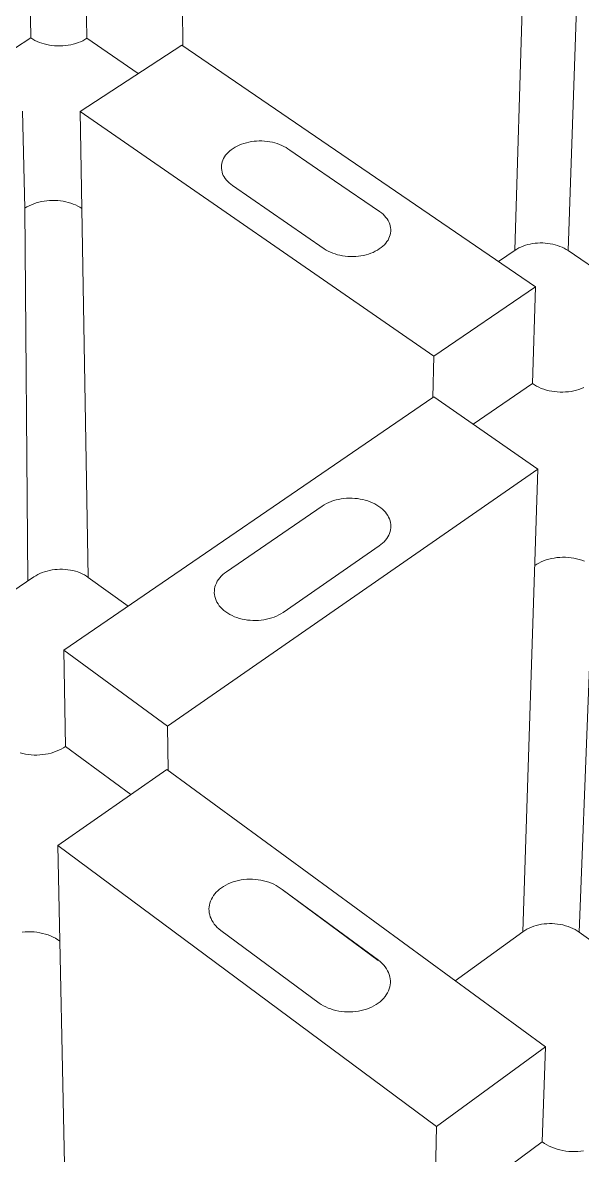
# Model space of a CAD drawing. Header units: millimetres. Extents: x 438 to 4638, y 478 to 3448.
# Drawn here: x 2856.5 to 2891.9, y 2344.1 to 2415.8 of the extents above; entities that cross this region are included whole.
import ezdxf

# ---------------------------------------------------------------- set-up
doc = ezdxf.new("R2010")
doc.units = ezdxf.units.MM

msp = doc.modelspace()

# ---------------------------------------------------------------- linework, layer by layer
at = {"lineweight": 5}
for p, q in [((2892.053, 2430.996), (2891.018, 2401.385)), ((2888.351, 2424.858), (2887.657, 2401.407)), ((2856.826, 2424.129), (2857.037, 2414.85)), ((2860.473, 2420.981), (2860.576, 2414.827)), ((2866.629, 2416.789), (2866.645, 2414.341)), ((2857.037, 2414.85), (2853.306, 2412.442)), ((2857.159, 2414.771), (2857.037, 2414.85)), ((2857.289, 2414.699), (2857.159, 2414.771)), ((2857.426, 2414.632), (2857.289, 2414.699)), ((2857.57, 2414.572), (2857.426, 2414.632)), ((2857.72, 2414.518), (2857.57, 2414.572)), ((2857.876, 2414.472), (2857.72, 2414.518)), ((2858.035, 2414.433), (2857.876, 2414.472)), ((2858.199, 2414.401), (2858.035, 2414.433)), ((2858.366, 2414.376), (2858.199, 2414.401)), ((2858.535, 2414.36), (2858.366, 2414.376)), ((2858.705, 2414.351), (2858.535, 2414.36)), ((2858.876, 2414.35), (2858.705, 2414.351)), ((2859.047, 2414.357), (2858.876, 2414.35)), ((2859.217, 2414.371), (2859.047, 2414.357)), ((2859.385, 2414.393), (2859.217, 2414.371)), ((2859.551, 2414.423), (2859.385, 2414.393)), ((2859.713, 2414.46), (2859.551, 2414.423)), ((2859.871, 2414.505), (2859.713, 2414.46)), ((2860.025, 2414.556), (2859.871, 2414.505)), ((2860.173, 2414.614), (2860.025, 2414.556)), ((2860.145, 2410.192), (2866.579, 2414.386)), ((2860.314, 2414.679), (2860.173, 2414.614)), ((2860.449, 2414.75), (2860.314, 2414.679)), ((2860.576, 2414.827), (2860.449, 2414.75)), ((2863.828, 2412.592), (2860.576, 2414.827)), ((2888.956, 2399.09), (2866.579, 2414.386)), ((2856.509, 2410.215), (2856.655, 2404.071)), ((2860.145, 2410.192), (2882.518, 2394.695)), ((2860.145, 2410.192), (2860.664, 2380.693)), ((2869.826, 2407.855), (2869.949, 2407.931)), ((2869.949, 2407.931), (2870.08, 2408.002)), ((2870.08, 2408.002), (2870.218, 2408.066)), ((2870.218, 2408.066), (2870.362, 2408.124)), ((2870.362, 2408.124), (2870.512, 2408.175)), ((2870.512, 2408.175), (2870.666, 2408.219)), ((2870.666, 2408.219), (2870.825, 2408.255)), ((2870.825, 2408.255), (2870.987, 2408.285)), ((2870.987, 2408.285), (2871.151, 2408.307)), ((2871.151, 2408.307), (2871.317, 2408.321)), ((2871.317, 2408.321), (2871.484, 2408.328)), ((2871.484, 2408.328), (2871.652, 2408.326)), ((2871.652, 2408.326), (2871.819, 2408.318)), ((2871.819, 2408.318), (2871.985, 2408.301)), ((2871.985, 2408.301), (2872.149, 2408.277)), ((2872.149, 2408.277), (2872.31, 2408.246)), ((2872.31, 2408.246), (2872.467, 2408.207)), ((2872.467, 2408.207), (2872.62, 2408.161)), ((2872.62, 2408.161), (2872.769, 2408.108)), ((2872.769, 2408.108), (2872.911, 2408.048)), ((2872.911, 2408.048), (2873.047, 2407.982)), ((2873.047, 2407.982), (2873.177, 2407.91)), ((2873.177, 2407.91), (2873.298, 2407.832)), ((2869.178, 2407.116), (2869.226, 2407.22)), ((2869.226, 2407.22), (2869.284, 2407.321)), ((2869.284, 2407.321), (2869.352, 2407.419)), ((2869.352, 2407.419), (2869.43, 2407.514)), ((2869.43, 2407.514), (2869.516, 2407.606)), ((2869.516, 2407.606), (2869.611, 2407.693)), ((2869.611, 2407.693), (2869.714, 2407.776)), ((2869.714, 2407.776), (2869.826, 2407.855)), ((2873.298, 2407.832), (2873.357, 2407.791)), ((2873.357, 2407.791), (2873.418, 2407.752)), ((2873.418, 2407.752), (2876.237, 2405.802)), ((2869.087, 2406.687), (2869.094, 2406.795)), ((2869.09, 2406.578), (2869.087, 2406.687)), ((2869.104, 2406.47), (2869.09, 2406.578)), ((2869.094, 2406.795), (2869.111, 2406.903)), ((2869.129, 2406.362), (2869.104, 2406.47)), ((2869.111, 2406.903), (2869.139, 2407.01)), ((2869.139, 2407.01), (2869.178, 2407.116)), ((2869.163, 2406.256), (2869.129, 2406.362)), ((2869.208, 2406.151), (2869.163, 2406.256)), ((2869.264, 2406.049), (2869.208, 2406.151)), ((2869.328, 2405.949), (2869.264, 2406.049)), ((2869.403, 2405.853), (2869.328, 2405.949)), ((2869.486, 2405.76), (2869.403, 2405.853)), ((2869.579, 2405.67), (2869.486, 2405.76)), ((2876.237, 2405.802), (2879.098, 2403.856)), ((2869.68, 2405.585), (2869.579, 2405.67)), ((2869.789, 2405.505), (2869.68, 2405.585)), ((2875.59, 2401.499), (2869.789, 2405.505)), ((2857.066, 2404.291), (2857.217, 2404.351)), ((2857.217, 2404.351), (2857.373, 2404.404)), ((2857.373, 2404.404), (2857.534, 2404.45)), ((2857.534, 2404.45), (2857.699, 2404.488)), ((2857.699, 2404.488), (2857.867, 2404.519)), ((2857.867, 2404.519), (2858.038, 2404.542)), ((2858.038, 2404.542), (2858.21, 2404.557)), ((2858.21, 2404.557), (2858.383, 2404.564)), ((2858.383, 2404.564), (2858.557, 2404.562)), ((2858.557, 2404.562), (2858.73, 2404.553)), ((2858.73, 2404.553), (2858.901, 2404.536)), ((2858.901, 2404.536), (2859.071, 2404.511)), ((2859.071, 2404.511), (2859.237, 2404.478)), ((2859.237, 2404.478), (2859.399, 2404.438)), ((2859.399, 2404.438), (2859.557, 2404.39)), ((2859.557, 2404.39), (2859.71, 2404.335)), ((2859.71, 2404.335), (2859.856, 2404.273)), ((2856.655, 2404.071), (2856.785, 2404.15)), ((2856.655, 2404.071), (2856.844, 2380.468)), ((2856.785, 2404.15), (2856.922, 2404.224)), ((2856.922, 2404.224), (2857.066, 2404.291)), ((2859.856, 2404.273), (2859.996, 2404.204)), ((2859.996, 2404.204), (2860.129, 2404.129)), ((2860.129, 2404.129), (2860.253, 2404.047)), ((2879.098, 2403.856), (2879.211, 2403.771)), ((2879.211, 2403.771), (2879.316, 2403.682)), ((2879.316, 2403.682), (2879.411, 2403.587)), ((2879.411, 2403.587), (2879.497, 2403.489)), ((2879.497, 2403.489), (2879.573, 2403.387)), ((2879.573, 2403.387), (2879.638, 2403.282)), ((2879.638, 2403.282), (2879.693, 2403.174)), ((2879.693, 2403.174), (2879.738, 2403.064)), ((2879.738, 2403.064), (2879.771, 2402.952)), ((2879.771, 2402.952), (2879.793, 2402.838)), ((2879.686, 2402.162), (2879.629, 2402.055)), ((2879.731, 2402.272), (2879.686, 2402.162)), ((2879.766, 2402.384), (2879.731, 2402.272)), ((2879.79, 2402.497), (2879.766, 2402.384)), ((2879.802, 2402.61), (2879.79, 2402.497)), ((2879.793, 2402.838), (2879.803, 2402.724)), ((2879.803, 2402.724), (2879.802, 2402.61)), ((2875.714, 2401.421), (2875.59, 2401.499)), ((2879.077, 2401.489), (2878.954, 2401.412)), ((2879.192, 2401.572), (2879.077, 2401.489)), ((2879.299, 2401.66), (2879.192, 2401.572)), ((2879.396, 2401.753), (2879.299, 2401.66)), ((2879.484, 2401.85), (2879.396, 2401.753)), ((2879.561, 2401.951), (2879.484, 2401.85)), ((2879.629, 2402.055), (2879.561, 2401.951)), ((2887.666, 2401.407), (2887.784, 2401.481)), ((2887.784, 2401.481), (2887.908, 2401.55)), ((2887.908, 2401.55), (2888.04, 2401.613)), ((2888.04, 2401.613), (2888.177, 2401.669)), ((2888.177, 2401.669), (2888.32, 2401.719)), ((2888.32, 2401.719), (2888.468, 2401.762)), ((2888.468, 2401.762), (2888.62, 2401.797)), ((2888.62, 2401.797), (2888.775, 2401.826)), ((2888.775, 2401.826), (2888.933, 2401.847)), ((2888.933, 2401.847), (2889.093, 2401.861)), ((2889.093, 2401.861), (2889.254, 2401.868)), ((2889.254, 2401.868), (2889.416, 2401.867)), ((2889.416, 2401.867), (2889.578, 2401.858)), ((2889.578, 2401.858), (2889.738, 2401.842)), ((2889.738, 2401.842), (2889.897, 2401.819)), ((2889.897, 2401.819), (2890.053, 2401.788)), ((2890.053, 2401.788), (2890.206, 2401.75)), ((2890.206, 2401.75), (2890.355, 2401.705)), ((2890.355, 2401.705), (2890.499, 2401.654)), ((2890.499, 2401.654), (2890.638, 2401.596)), ((2890.638, 2401.596), (2890.772, 2401.531)), ((2890.772, 2401.531), (2890.898, 2401.461)), ((2890.898, 2401.461), (2891.018, 2401.385)), ((2875.845, 2401.349), (2875.714, 2401.421)), ((2875.983, 2401.283), (2875.845, 2401.349)), ((2876.127, 2401.223), (2875.983, 2401.283)), ((2876.277, 2401.17), (2876.127, 2401.223)), ((2876.431, 2401.125), (2876.277, 2401.17)), ((2876.59, 2401.086), (2876.431, 2401.125)), ((2876.752, 2401.055), (2876.59, 2401.086)), ((2876.917, 2401.031), (2876.752, 2401.055)), ((2877.084, 2401.015), (2876.917, 2401.031)), ((2877.252, 2401.007), (2877.084, 2401.015)), ((2877.42, 2401.007), (2877.252, 2401.007)), ((2877.588, 2401.014), (2877.42, 2401.007)), ((2877.754, 2401.029), (2877.588, 2401.014)), ((2877.919, 2401.052), (2877.754, 2401.029)), ((2878.081, 2401.082), (2877.919, 2401.052)), ((2878.239, 2401.12), (2878.081, 2401.082)), ((2878.393, 2401.164), (2878.239, 2401.12)), ((2878.543, 2401.216), (2878.393, 2401.164)), ((2878.686, 2401.275), (2878.543, 2401.216)), ((2878.824, 2401.34), (2878.686, 2401.275)), ((2878.954, 2401.412), (2878.824, 2401.34)), ((2886.613, 2400.691), (2887.666, 2401.407)), ((2891.018, 2401.385), (2893.539, 2399.671)), ((2888.956, 2399.09), (2882.518, 2394.695)), ((2888.956, 2399.09), (2888.762, 2392.96)), ((2882.518, 2394.695), (2882.464, 2392.083)), ((2888.762, 2392.96), (2885.027, 2390.387)), ((2888.893, 2392.876), (2888.762, 2392.96)), ((2889.031, 2392.798), (2888.893, 2392.876)), ((2882.527, 2392.125), (2882.464, 2392.083)), ((2882.527, 2392.125), (2889.108, 2387.549)), ((2889.176, 2392.727), (2889.031, 2392.798)), ((2889.328, 2392.662), (2889.176, 2392.727)), ((2889.486, 2392.605), (2889.328, 2392.662)), ((2889.649, 2392.555), (2889.486, 2392.605)), ((2889.816, 2392.514), (2889.649, 2392.555)), ((2889.987, 2392.48), (2889.816, 2392.514)), ((2890.16, 2392.454), (2889.987, 2392.48)), ((2890.336, 2392.436), (2890.16, 2392.454)), ((2890.512, 2392.426), (2890.336, 2392.436)), ((2890.689, 2392.425), (2890.512, 2392.426)), ((2890.865, 2392.432), (2890.689, 2392.425)), ((2891.04, 2392.448), (2890.865, 2392.432)), ((2891.213, 2392.471), (2891.04, 2392.448)), ((2891.383, 2392.503), (2891.213, 2392.471)), ((2891.549, 2392.543), (2891.383, 2392.503)), ((2891.71, 2392.59), (2891.549, 2392.543)), ((2891.866, 2392.645), (2891.71, 2392.59)), ((2892.016, 2392.708), (2891.866, 2392.645)), ((2882.464, 2392.083), (2859.106, 2376.077)), ((2865.683, 2371.279), (2889.108, 2387.549)), ((2889.108, 2387.549), (2888.157, 2358.246)), ((2892.871, 2387.524), (2891.727, 2358.222)), ((2876.668, 2385.664), (2876.501, 2385.634)), ((2876.837, 2385.687), (2876.668, 2385.664)), ((2877.007, 2385.701), (2876.837, 2385.687)), ((2877.179, 2385.708), (2877.007, 2385.701)), ((2877.351, 2385.706), (2877.179, 2385.708)), ((2877.523, 2385.697), (2877.351, 2385.706)), ((2877.694, 2385.679), (2877.523, 2385.697)), ((2877.862, 2385.654), (2877.694, 2385.679)), ((2878.028, 2385.62), (2877.862, 2385.654)), ((2875.46, 2385.21), (2869.407, 2381.049)), ((2875.598, 2385.296), (2875.46, 2385.21)), ((2875.734, 2385.37), (2875.598, 2385.296)), ((2875.877, 2385.437), (2875.734, 2385.37)), ((2876.025, 2385.497), (2875.877, 2385.437)), ((2876.179, 2385.55), (2876.025, 2385.497)), ((2876.338, 2385.596), (2876.179, 2385.55)), ((2876.501, 2385.634), (2876.338, 2385.596)), ((2878.191, 2385.579), (2878.028, 2385.62)), ((2878.349, 2385.531), (2878.191, 2385.579)), ((2878.502, 2385.475), (2878.349, 2385.531)), ((2878.65, 2385.413), (2878.502, 2385.475)), ((2878.791, 2385.343), (2878.65, 2385.413)), ((2878.925, 2385.267), (2878.791, 2385.343)), ((2879.052, 2385.185), (2878.925, 2385.267)), ((2879.167, 2385.101), (2879.052, 2385.185)), ((2879.273, 2385.012), (2879.167, 2385.101)), ((2879.371, 2384.918), (2879.273, 2385.012)), ((2879.459, 2384.819), (2879.371, 2384.918)), ((2879.539, 2384.717), (2879.459, 2384.819)), ((2879.608, 2384.612), (2879.539, 2384.717)), ((2879.668, 2384.504), (2879.608, 2384.612)), ((2879.717, 2384.393), (2879.668, 2384.504)), ((2879.756, 2384.28), (2879.717, 2384.393)), ((2879.784, 2384.166), (2879.756, 2384.28)), ((2879.723, 2383.476), (2879.761, 2383.589)), ((2879.761, 2383.589), (2879.787, 2383.703)), ((2879.801, 2384.05), (2879.784, 2384.166)), ((2879.787, 2383.703), (2879.802, 2383.819)), ((2879.807, 2383.934), (2879.801, 2384.05)), ((2879.802, 2383.819), (2879.807, 2383.934)), ((2879.181, 2382.768), (2879.287, 2382.857)), ((2879.287, 2382.857), (2879.384, 2382.951)), ((2879.384, 2382.951), (2879.471, 2383.049)), ((2879.471, 2383.049), (2879.549, 2383.151)), ((2879.549, 2383.151), (2879.618, 2383.257)), ((2879.618, 2383.257), (2879.676, 2383.365)), ((2879.676, 2383.365), (2879.723, 2383.476)), ((2872.984, 2378.471), (2879.068, 2382.684)), ((2879.068, 2382.684), (2879.181, 2382.768)), ((2888.91, 2381.437), (2889.04, 2381.522)), ((2889.04, 2381.522), (2889.178, 2381.601)), ((2889.178, 2381.601), (2889.324, 2381.673)), ((2889.324, 2381.673), (2889.477, 2381.737)), ((2889.477, 2381.737), (2889.635, 2381.794)), ((2889.635, 2381.794), (2889.8, 2381.843)), ((2889.8, 2381.843), (2889.968, 2381.884)), ((2889.968, 2381.884), (2890.141, 2381.917)), ((2890.141, 2381.917), (2890.316, 2381.941)), ((2890.316, 2381.941), (2890.494, 2381.957)), ((2890.494, 2381.957), (2890.673, 2381.964)), ((2890.673, 2381.964), (2890.852, 2381.963)), ((2890.852, 2381.963), (2891.032, 2381.953)), ((2891.032, 2381.953), (2891.21, 2381.935)), ((2891.21, 2381.935), (2891.386, 2381.908)), ((2891.386, 2381.908), (2891.56, 2381.873)), ((2891.56, 2381.873), (2891.73, 2381.83)), ((2891.73, 2381.83), (2891.895, 2381.779)), ((2891.895, 2381.779), (2892.056, 2381.72)), ((2852.941, 2377.816), (2857.209, 2380.716)), ((2857.209, 2380.716), (2857.334, 2380.795)), ((2857.334, 2380.795), (2857.466, 2380.868)), ((2857.466, 2380.868), (2857.604, 2380.935)), ((2857.604, 2380.935), (2857.749, 2380.995)), ((2857.749, 2380.995), (2857.898, 2381.048)), ((2857.898, 2381.048), (2858.053, 2381.093)), ((2858.053, 2381.093), (2858.211, 2381.131)), ((2858.211, 2381.131), (2858.373, 2381.162)), ((2858.373, 2381.162), (2858.537, 2381.184)), ((2858.537, 2381.184), (2858.702, 2381.199)), ((2858.702, 2381.199), (2858.869, 2381.206)), ((2858.869, 2381.206), (2859.036, 2381.205)), ((2859.036, 2381.205), (2859.202, 2381.196)), ((2859.202, 2381.196), (2859.366, 2381.179)), ((2859.366, 2381.179), (2859.529, 2381.154)), ((2859.529, 2381.154), (2859.688, 2381.121)), ((2859.688, 2381.121), (2859.844, 2381.081)), ((2859.844, 2381.081), (2859.996, 2381.033)), ((2859.996, 2381.033), (2860.142, 2380.979)), ((2860.142, 2380.979), (2860.283, 2380.917)), ((2860.283, 2380.917), (2860.418, 2380.848)), ((2860.418, 2380.848), (2860.545, 2380.774)), ((2860.545, 2380.774), (2860.664, 2380.693)), ((2860.664, 2380.693), (2863.183, 2378.871)), ((2868.98, 2380.663), (2868.898, 2380.554)), ((2869.072, 2380.767), (2868.98, 2380.663)), ((2869.175, 2380.866), (2869.072, 2380.767)), ((2869.286, 2380.961), (2869.175, 2380.866)), ((2869.407, 2381.049), (2869.286, 2380.961)), ((2868.654, 2379.968), (2868.64, 2379.845)), ((2868.679, 2380.089), (2868.654, 2379.968)), ((2868.717, 2380.209), (2868.679, 2380.089)), ((2868.766, 2380.327), (2868.717, 2380.209)), ((2868.826, 2380.442), (2868.766, 2380.327)), ((2868.898, 2380.554), (2868.826, 2380.442)), ((2868.64, 2379.845), (2868.637, 2379.722)), ((2868.637, 2379.722), (2868.647, 2379.6)), ((2868.647, 2379.6), (2868.669, 2379.478)), ((2868.669, 2379.478), (2868.703, 2379.357)), ((2868.703, 2379.357), (2868.748, 2379.238)), ((2868.748, 2379.238), (2868.805, 2379.122)), ((2868.805, 2379.122), (2868.872, 2379.008)), ((2868.872, 2379.008), (2868.951, 2378.898)), ((2868.951, 2378.898), (2869.04, 2378.792)), ((2869.04, 2378.792), (2869.14, 2378.691)), ((2869.14, 2378.691), (2869.249, 2378.595)), ((2869.249, 2378.595), (2869.367, 2378.504)), ((2869.367, 2378.504), (2869.493, 2378.419)), ((2869.493, 2378.419), (2869.627, 2378.34)), ((2869.627, 2378.34), (2869.769, 2378.268)), ((2869.769, 2378.268), (2869.917, 2378.203)), ((2869.917, 2378.203), (2870.071, 2378.145)), ((2870.071, 2378.145), (2870.23, 2378.095)), ((2870.23, 2378.095), (2870.394, 2378.053)), ((2870.394, 2378.053), (2870.562, 2378.018)), ((2870.562, 2378.018), (2870.732, 2377.992)), ((2870.732, 2377.992), (2870.905, 2377.973)), ((2870.905, 2377.973), (2871.079, 2377.963)), ((2871.079, 2377.963), (2871.254, 2377.962)), ((2871.254, 2377.962), (2871.428, 2377.969)), ((2871.428, 2377.969), (2871.601, 2377.984)), ((2871.601, 2377.984), (2871.773, 2378.007)), ((2871.773, 2378.007), (2871.941, 2378.039)), ((2871.941, 2378.039), (2872.107, 2378.078)), ((2872.107, 2378.078), (2872.268, 2378.126)), ((2872.268, 2378.126), (2872.424, 2378.181)), ((2872.424, 2378.181), (2872.574, 2378.243)), ((2872.574, 2378.243), (2872.718, 2378.312)), ((2872.718, 2378.312), (2872.855, 2378.389)), ((2872.855, 2378.389), (2872.984, 2378.471)), ((2865.683, 2371.279), (2859.106, 2376.077)), ((2859.106, 2376.077), (2859.231, 2369.988)), ((2865.683, 2371.279), (2865.708, 2368.465)), ((2859.095, 2369.9), (2858.951, 2369.818)), ((2859.231, 2369.988), (2859.095, 2369.9)), ((2863.362, 2366.948), (2859.231, 2369.988)), ((2856.514, 2369.536), (2856.343, 2369.581)), ((2856.689, 2369.5), (2856.514, 2369.536)), ((2856.867, 2369.472), (2856.689, 2369.5)), ((2857.048, 2369.453), (2856.867, 2369.472)), ((2857.23, 2369.443), (2857.048, 2369.453)), ((2857.413, 2369.442), (2857.23, 2369.443)), ((2857.595, 2369.45), (2857.413, 2369.442)), ((2857.777, 2369.466), (2857.595, 2369.45)), ((2857.957, 2369.491), (2857.777, 2369.466)), ((2858.134, 2369.525), (2857.957, 2369.491)), ((2858.308, 2369.568), (2858.134, 2369.525)), ((2858.477, 2369.619), (2858.308, 2369.568)), ((2858.641, 2369.678), (2858.477, 2369.619)), ((2858.799, 2369.744), (2858.641, 2369.678)), ((2858.951, 2369.818), (2858.799, 2369.744)), ((2858.727, 2363.717), (2865.626, 2368.526)), ((2889.594, 2350.97), (2865.626, 2368.526)), ((2858.727, 2363.717), (2882.692, 2345.914)), ((2858.727, 2363.717), (2859.357, 2334.704)), ((2869.366, 2361.205), (2869.514, 2361.279)), ((2869.514, 2361.279), (2869.668, 2361.345)), ((2869.668, 2361.345), (2869.829, 2361.404)), ((2869.829, 2361.404), (2869.994, 2361.454)), ((2869.994, 2361.454), (2870.164, 2361.496)), ((2870.164, 2361.496), (2870.337, 2361.53)), ((2870.337, 2361.53), (2870.513, 2361.555)), ((2870.513, 2361.555), (2870.691, 2361.572)), ((2870.691, 2361.572), (2870.871, 2361.579)), ((2870.871, 2361.579), (2871.05, 2361.578)), ((2871.05, 2361.578), (2871.229, 2361.568)), ((2871.229, 2361.568), (2871.407, 2361.549)), ((2871.407, 2361.549), (2871.582, 2361.521)), ((2871.582, 2361.521), (2871.754, 2361.485)), ((2871.754, 2361.485), (2871.923, 2361.441)), ((2871.923, 2361.441), (2872.087, 2361.388)), ((2872.087, 2361.388), (2872.246, 2361.327)), ((2872.246, 2361.327), (2872.398, 2361.259)), ((2868.586, 2360.537), (2868.669, 2360.646)), ((2868.669, 2360.646), (2868.761, 2360.751)), ((2868.761, 2360.751), (2868.863, 2360.851)), ((2868.863, 2360.851), (2868.974, 2360.947)), ((2868.974, 2360.947), (2869.093, 2361.037)), ((2869.093, 2361.037), (2869.226, 2361.124)), ((2869.226, 2361.124), (2869.366, 2361.205)), ((2872.398, 2361.259), (2872.544, 2361.183)), ((2872.544, 2361.183), (2872.683, 2361.1)), ((2872.683, 2361.1), (2872.813, 2361.01)), ((2872.813, 2361.01), (2872.876, 2360.964)), ((2872.876, 2360.964), (2872.941, 2360.919)), ((2872.941, 2360.919), (2879.025, 2356.446)), ((2872.941, 2360.919), (2879.001, 2356.429)), ((2868.308, 2359.821), (2868.327, 2359.945)), ((2868.327, 2359.945), (2868.357, 2360.068)), ((2868.357, 2360.068), (2868.398, 2360.189)), ((2868.398, 2360.189), (2868.45, 2360.308)), ((2868.45, 2360.308), (2868.513, 2360.424)), ((2868.513, 2360.424), (2868.586, 2360.537)), ((2868.3, 2359.696), (2868.308, 2359.821)), ((2868.304, 2359.571), (2868.3, 2359.696)), ((2868.318, 2359.447), (2868.304, 2359.571)), ((2868.345, 2359.324), (2868.318, 2359.447)), ((2868.382, 2359.202), (2868.345, 2359.324)), ((2868.43, 2359.082), (2868.382, 2359.202)), ((2868.489, 2358.964), (2868.43, 2359.082)), ((2868.558, 2358.85), (2868.489, 2358.964)), ((2868.638, 2358.739), (2868.558, 2358.85)), ((2868.727, 2358.632), (2868.638, 2358.739)), ((2868.826, 2358.53), (2868.727, 2358.632)), ((2868.934, 2358.432), (2868.826, 2358.53)), ((2869.051, 2358.34), (2868.934, 2358.432)), ((2888.282, 2358.331), (2888.415, 2358.409)), ((2888.415, 2358.409), (2888.555, 2358.48)), ((2888.555, 2358.48), (2888.701, 2358.543)), ((2888.701, 2358.543), (2888.853, 2358.6)), ((2888.853, 2358.6), (2889.011, 2358.648)), ((2889.011, 2358.648), (2889.172, 2358.689)), ((2889.172, 2358.689), (2889.338, 2358.722)), ((2889.338, 2358.722), (2889.506, 2358.746)), ((2889.506, 2358.746), (2889.676, 2358.762)), ((2889.676, 2358.762), (2889.848, 2358.769)), ((2889.848, 2358.769), (2890.02, 2358.768)), ((2890.02, 2358.768), (2890.192, 2358.758)), ((2890.192, 2358.758), (2890.363, 2358.74)), ((2890.363, 2358.74), (2890.532, 2358.713)), ((2890.532, 2358.713), (2890.699, 2358.679)), ((2890.699, 2358.679), (2890.861, 2358.636)), ((2890.861, 2358.636), (2891.02, 2358.585)), ((2891.02, 2358.585), (2891.174, 2358.526)), ((2891.174, 2358.526), (2891.322, 2358.46)), ((2891.322, 2358.46), (2891.464, 2358.387)), ((2856.489, 2358.223), (2856.674, 2358.24)), ((2856.674, 2358.24), (2856.86, 2358.248)), ((2856.86, 2358.248), (2857.045, 2358.247)), ((2857.045, 2358.247), (2857.23, 2358.236)), ((2857.23, 2358.236), (2857.414, 2358.217)), ((2857.414, 2358.217), (2857.595, 2358.188)), ((2857.595, 2358.188), (2857.773, 2358.15)), ((2857.773, 2358.15), (2857.946, 2358.104)), ((2857.946, 2358.104), (2858.115, 2358.049)), ((2858.115, 2358.049), (2858.278, 2357.986)), ((2858.278, 2357.986), (2858.435, 2357.915)), ((2858.435, 2357.915), (2858.584, 2357.836)), ((2858.584, 2357.836), (2858.726, 2357.75)), ((2858.726, 2357.75), (2858.859, 2357.657)), ((2875.265, 2353.738), (2869.051, 2358.34)), ((2883.883, 2355.153), (2888.157, 2358.246)), ((2888.157, 2358.246), (2888.282, 2358.331)), ((2891.464, 2358.387), (2891.599, 2358.308)), ((2891.599, 2358.308), (2891.727, 2358.222)), ((2891.727, 2358.222), (2897.641, 2353.943)), ((2879.025, 2356.446), (2879.146, 2356.349)), ((2879.146, 2356.349), (2879.258, 2356.246)), ((2879.258, 2356.246), (2879.361, 2356.138)), ((2879.361, 2356.138), (2879.453, 2356.025)), ((2879.453, 2356.025), (2879.534, 2355.908)), ((2879.534, 2355.908), (2879.604, 2355.787)), ((2879.604, 2355.787), (2879.663, 2355.663)), ((2879.663, 2355.663), (2879.711, 2355.536)), ((2879.711, 2355.536), (2879.746, 2355.407)), ((2879.767, 2354.885), (2879.741, 2354.755)), ((2879.746, 2355.407), (2879.769, 2355.277)), ((2879.78, 2355.015), (2879.767, 2354.885)), ((2879.769, 2355.277), (2879.781, 2355.146)), ((2879.781, 2355.146), (2879.78, 2355.015)), ((2879.438, 2354.142), (2879.344, 2354.03)), ((2879.522, 2354.258), (2879.438, 2354.142)), ((2879.594, 2354.378), (2879.522, 2354.258)), ((2879.655, 2354.501), (2879.594, 2354.378)), ((2879.704, 2354.627), (2879.655, 2354.501)), ((2879.741, 2354.755), (2879.704, 2354.627)), ((2875.398, 2353.649), (2875.265, 2353.738)), ((2875.538, 2353.566), (2875.398, 2353.649)), ((2875.686, 2353.49), (2875.538, 2353.566)), ((2875.84, 2353.422), (2875.686, 2353.49)), ((2876.001, 2353.361), (2875.84, 2353.422)), ((2878.43, 2353.414), (2878.27, 2353.354)), ((2878.584, 2353.481), (2878.43, 2353.414)), ((2878.731, 2353.556), (2878.584, 2353.481)), ((2878.871, 2353.638), (2878.731, 2353.556)), ((2879.003, 2353.727), (2878.871, 2353.638)), ((2879.126, 2353.822), (2879.003, 2353.727)), ((2879.24, 2353.924), (2879.126, 2353.822)), ((2879.344, 2354.03), (2879.24, 2353.924)), ((2876.166, 2353.308), (2876.001, 2353.361)), ((2876.337, 2353.264), (2876.166, 2353.308)), ((2876.51, 2353.228), (2876.337, 2353.264)), ((2876.687, 2353.201), (2876.51, 2353.228)), ((2876.866, 2353.183), (2876.687, 2353.201)), ((2877.046, 2353.173), (2876.866, 2353.183)), ((2877.226, 2353.173), (2877.046, 2353.173)), ((2877.406, 2353.181), (2877.226, 2353.173)), ((2877.584, 2353.198), (2877.406, 2353.181)), ((2877.761, 2353.225), (2877.584, 2353.198)), ((2877.935, 2353.259), (2877.761, 2353.225)), ((2878.104, 2353.303), (2877.935, 2353.259)), ((2878.27, 2353.354), (2878.104, 2353.303)), ((2889.594, 2350.97), (2882.692, 2345.914)), ((2889.594, 2350.97), (2889.38, 2344.945)), ((2882.692, 2345.914), (2882.623, 2342.898)), ((2889.38, 2344.945), (2884.685, 2341.477)), ((2889.52, 2344.848), (2889.38, 2344.945)), ((2889.668, 2344.759), (2889.52, 2344.848)), ((2889.824, 2344.677), (2889.668, 2344.759)), ((2889.986, 2344.603), (2889.824, 2344.677)), ((2890.156, 2344.538), (2889.986, 2344.603)), ((2890.33, 2344.481), (2890.156, 2344.538)), ((2890.509, 2344.433), (2890.33, 2344.481)), ((2890.692, 2344.394), (2890.509, 2344.433)), ((2890.878, 2344.364), (2890.692, 2344.394)), ((2891.066, 2344.343), (2890.878, 2344.364)), ((2891.255, 2344.332), (2891.066, 2344.343)), ((2891.445, 2344.331), (2891.255, 2344.332)), ((2891.634, 2344.339), (2891.445, 2344.331)), ((2891.821, 2344.357), (2891.634, 2344.339)), ((2892.006, 2344.384), (2891.821, 2344.357))]:
    msp.add_line(p, q, dxfattribs=at)

doc.saveas('drawing.dxf')
